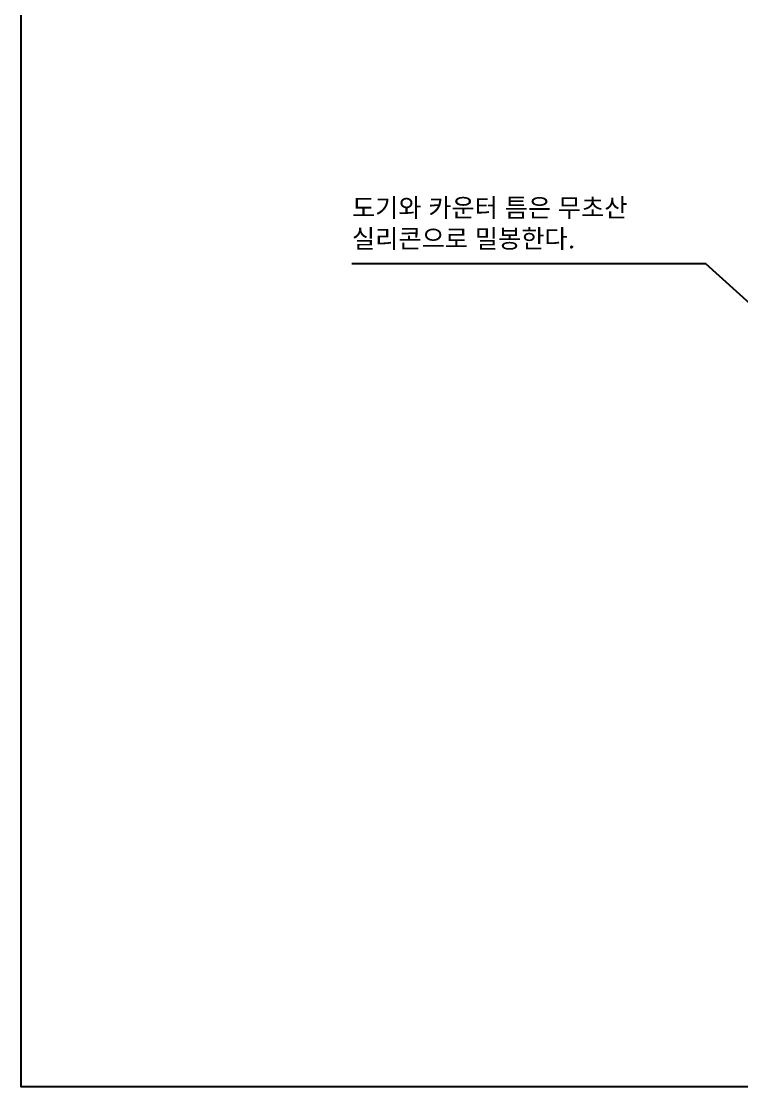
# Model space of a CAD drawing. Extents: x 0 to 3100, y 0 to 2303.
# Drawn here: x 0 to 779, y 0 to 1152 of the extents above; entities that cross this region are included whole.
import ezdxf

# ---------------------------------------------------------------- set-up
doc = ezdxf.new("R2010")
doc.units = 0
doc.header["$LTSCALE"] = 20
doc.header["$MEASUREMENT"] = 0
doc.layers.add('3', color=3, linetype='CONTINUOUS')
doc.layers.add('5', color=5, linetype='CONTINUOUS')
doc.styles.add('GHS', font='romans', dxfattribs={"bigfont": 'ghs'})
doc.dimstyles.get("Standard").update_dxf_attribs({"dimtxt": 2.5, "dimasz": 2, "dimexe": 2, "dimexo": 1, "dimgap": 1.5, "dimtad": 1, "dimdec": 0, "dimlfac": 10, "dimrnd": 0.5, "dimzin": 0, "dimdsep": 46, "dimtxsty": 'Standard', "dimcen": 0, "dimclrt": 2, "dimadec": 0, "dimazin": 0, "dimtfac": 1, "dimtdec": 0, "dimtmove": 0, "dimatfit": 3, "dimfxl": 0, "dimtolj": 1, "dimtzin": 0, "dimarcsym": 0})

msp = doc.modelspace()

# ---------------------------------------------------------------- linework, layer by layer
at = {"layer": '5', "color": 212}
msp.add_lwpolyline([(0, 2100), (3100, 2100), (3100, 0), (0, 0)], close=True, dxfattribs=at)

# ---------------------------------------------------------------- texts
at = {"layer": '3', "color": 7, "insert": (357.36985, 960.03321), "char_height": 20, "attachment_point": 1, "style": 'GHS'}
msp.add_mtext_dynamic_manual_height_columns('{\\fGulim|b0|i0|c129|p50;도기와 카운터 틈은 무초산 \\P실리콘으로 밀봉한다}.', width=382.6024031, gutter_width=13.505, heights=[0], dxfattribs=at)

# ---------------------------------------------------------------- leaders
at = {"layer": '3'}
msp.add_leader([(988.60177, 663.40474), (739.97226, 889.55158), (357.36985, 889.55158)], dimstyle='Standard', override={"dimtxt": 20, "dimasz": 20, "dimexe": 20, "dimexo": 0, "dimgap": 10, "dimtad": 0, "dimdec": 4, "dimlfac": 1, "dimzin": 8, "dimclrd": 3, "dimclre": 3, "dimtdec": 4}, dxfattribs=at)

doc.saveas('drawing.dxf')
